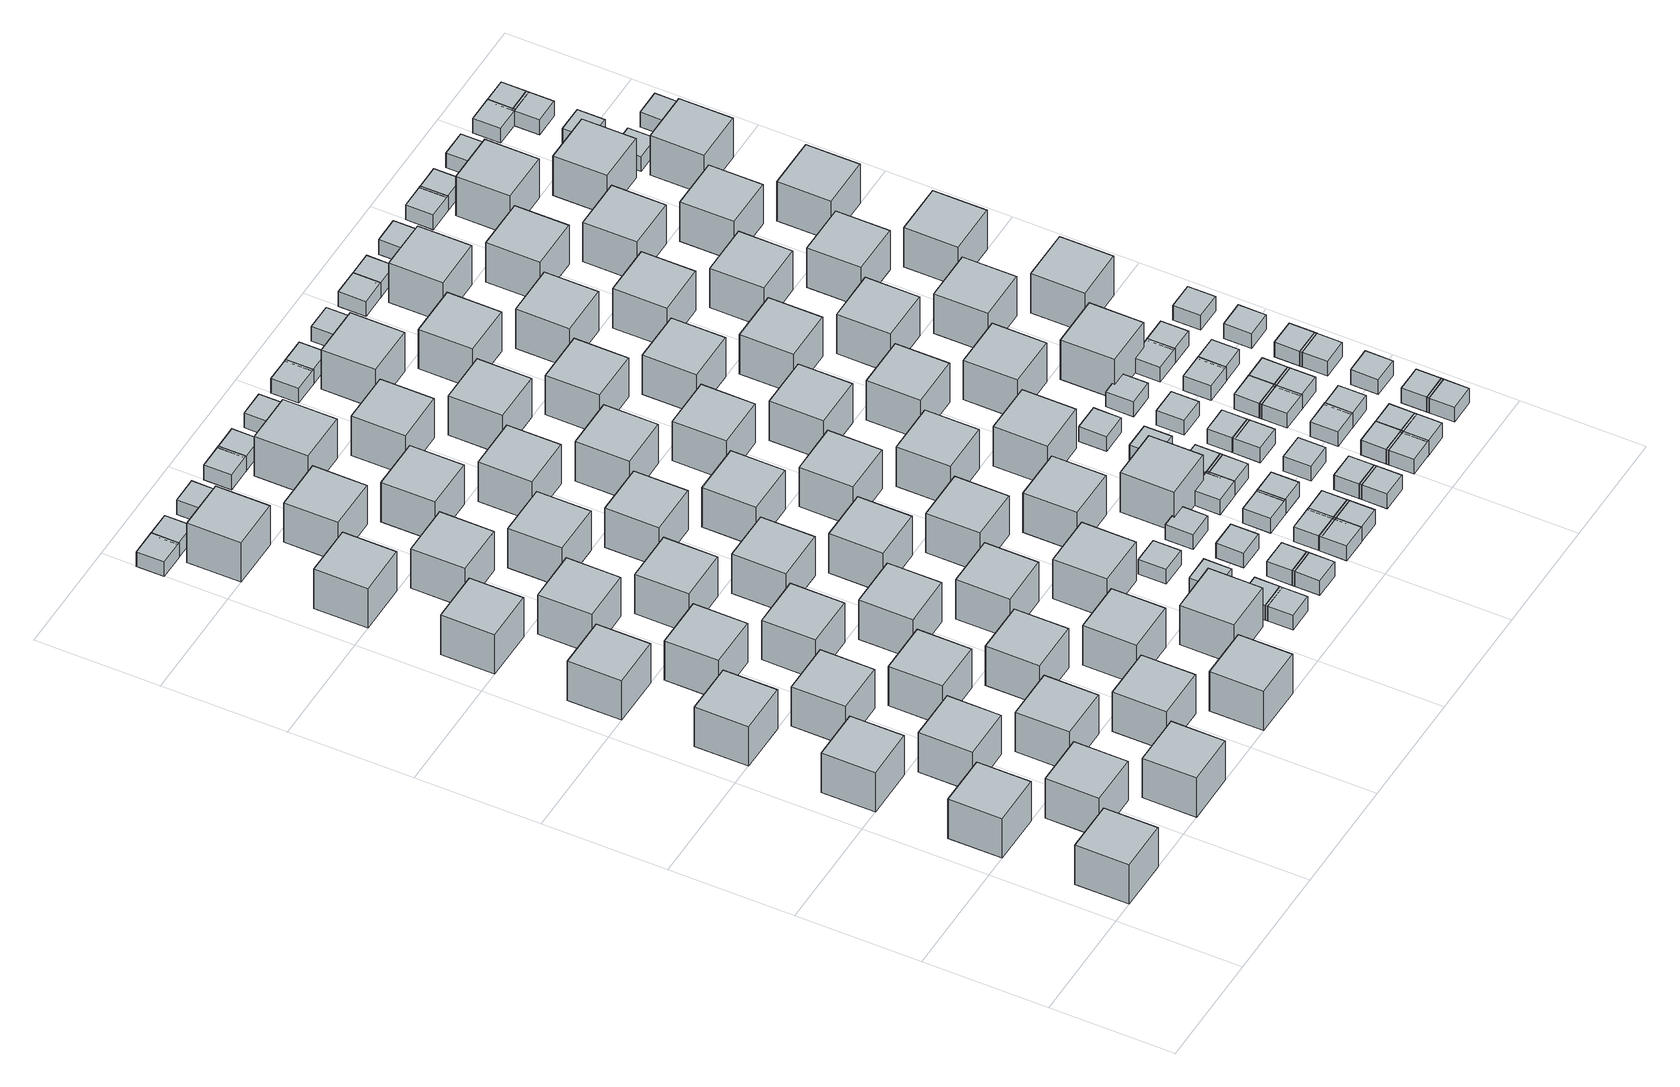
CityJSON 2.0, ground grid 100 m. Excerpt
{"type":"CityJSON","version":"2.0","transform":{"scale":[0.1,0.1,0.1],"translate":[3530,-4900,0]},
"CityObjects":{
"object1":{"type":"GenericCityObject","geometry":[{"type":"Solid","lod":"1","boundaries":[[[[0,1,2,3]],[[4,5,1,0]],[[5,6,2,1]],[[6,7,3,2]],[[7,4,0,3]],[[7,6,5,4]]]]}]},
"object2":{"type":"GenericCityObject","geometry":[{"type":"Solid","lod":"1","boundaries":[[[[8,9,10,11]],[[12,13,9,8]],[[13,14,10,9]],[[14,15,11,10]],[[15,12,8,11]],[[15,14,13,12]]]]}]},
"object3":{"type":"GenericCityObject","geometry":[{"type":"Solid","lod":"1","boundaries":[[[[16,17,18,19]],[[20,21,17,16]],[[21,22,18,17]],[[22,23,19,18]],[[23,20,16,19]],[[23,22,21,20]]]]}]},
"object4":{"type":"GenericCityObject","geometry":[{"type":"Solid","lod":"1","boundaries":[[[[24,25,26,27]],[[28,29,25,24]],[[29,30,26,25]],[[30,31,27,26]],[[31,28,24,27]],[[31,30,29,28]]]]}]},
"object5":{"type":"GenericCityObject","geometry":[{"type":"Solid","lod":"1","boundaries":[[[[32,33,34,35]],[[36,37,33,32]],[[37,38,34,33]],[[38,39,35,34]],[[39,36,32,35]],[[39,38,37,36]]]]}]},
"object6":{"type":"GenericCityObject","geometry":[{"type":"Solid","lod":"1","boundaries":[[[[40,41,42,43]],[[44,45,41,40]],[[45,46,42,41]],[[46,47,43,42]],[[47,44,40,43]],[[47,46,45,44]]]]}]},
"object7":{"type":"GenericCityObject","geometry":[{"type":"Solid","lod":"1","boundaries":[[[[48,49,50,51]],[[52,53,49,48]],[[53,54,50,49]],[[54,55,51,50]],[[55,52,48,51]],[[55,54,53,52]]]]}]},
"object8":{"type":"GenericCityObject","geometry":[{"type":"Solid","lod":"1","boundaries":[[[[56,57,58,59]],[[60,61,57,56]],[[61,62,58,57]],[[62,63,59,58]],[[63,60,56,59]],[[63,62,61,60]]]]}]},
"object9":{"type":"GenericCityObject","geometry":[{"type":"Solid","lod":"1","boundaries":[[[[64,65,66,67]],[[68,69,65,64]],[[69,70,66,65]],[[70,71,67,66]],[[71,68,64,67]],[[71,70,69,68]]]]}]},
"object10":{"type":"GenericCityObject","geometry":[{"type":"Solid","lod":"1","boundaries":[[[[72,73,74,75]],[[76,77,73,72]],[[77,78,74,73]],[[78,79,75,74]],[[79,76,72,75]],[[79,78,77,76]]]]}]},
"object11":{"type":"GenericCityObject","geometry":[{"type":"Solid","lod":"1","boundaries":[[[[80,81,82,83]],[[84,85,81,80]],[[85,86,82,81]],[[86,87,83,82]],[[87,84,80,83]],[[87,86,85,84]]]]}]},
"object12":{"type":"GenericCityObject","geometry":[{"type":"Solid","lod":"1","boundaries":[[[[88,89,90,91]],[[92,93,89,88]],[[93,94,90,89]],[[94,95,91,90]],[[95,92,88,91]],[[95,94,93,92]]]]}]},
"object13":{"type":"GenericCityObject","geometry":[{"type":"Solid","lod":"1","boundaries":[[[[96,97,98,99]],[[100,101,97,96]],[[101,102,98,97]],[[102,103,99,98]],[[103,100,96,99]],[[103,102,101,100]]]]}]},
"object14":{"type":"GenericCityObject","geometry":[{"type":"Solid","lod":"1","boundaries":[[[[104,105,106,107]],[[108,109,105,104]],[[109,110,106,105]],[[110,111,107,106]],[[111,108,104,107]],[[111,110,109,108]]]]}]},
"object15":{"type":"GenericCityObject","geometry":[{"type":"Solid","lod":"1","boundaries":[[[[112,113,114,115]],[[116,117,113,112]],[[117,118,114,113]],[[118,119,115,114]],[[119,116,112,115]],[[119,118,117,116]]]]}]},
"object16":{"type":"GenericCityObject","geometry":[{"type":"Solid","lod":"1","boundaries":[[[[120,121,122,123]],[[124,125,121,120]],[[125,126,122,121]],[[126,127,123,122]],[[127,124,120,123]],[[127,126,125,124]]]]}]},
"object17":{"type":"GenericCityObject","geometry":[{"type":"Solid","lod":"1","boundaries":[[[[128,129,130,131]],[[132,133,129,128]],[[133,134,130,129]],[[134,135,131,130]],[[135,132,128,131]],[[135,134,133,132]]]]}]},
"object18":{"type":"GenericCityObject","geometry":[{"type":"Solid","lod":"1","boundaries":[[[[136,137,138,139]],[[140,141,137,136]],[[141,142,138,137]],[[142,143,139,138]],[[143,140,136,139]],[[143,142,141,140]]]]}]},
"object19":{"type":"GenericCityObject","geometry":[{"type":"Solid","lod":"1","boundaries":[[[[144,145,146,147]],[[148,149,145,144]],[[149,150,146,145]],[[150,151,147,146]],[[151,148,144,147]],[[151,150,149,148]]]]}]},
"object20":{"type":"GenericCityObject","geometry":[{"type":"Solid","lod":"1","boundaries":[[[[152,153,154,155]],[[156,157,153,152]],[[157,158,154,153]],[[158,159,155,154]],[[159,156,152,155]],[[159,158,157,156]]]]}]},
"object21":{"type":"GenericCityObject","geometry":[{"type":"Solid","lod":"1","boundaries":[[[[160,161,162,163]],[[164,165,161,160]],[[165,166,162,161]],[[166,167,163,162]],[[167,164,160,163]],[[167,166,165,164]]]]}]},
"object22":{"type":"GenericCityObject","geometry":[{"type":"Solid","lod":"1","boundaries":[[[[168,169,170,171]],[[172,173,169,168]],[[173,174,170,169]],[[174,175,171,170]],[[175,172,168,171]],[[175,174,173,172]]]]}]},
"object23":{"type":"GenericCityObject","geometry":[{"type":"Solid","lod":"1","boundaries":[[[[176,177,178,179]],[[180,181,177,176]],[[181,182,178,177]],[[182,183,179,178]],[[183,180,176,179]],[[183,182,181,180]]]]}]},
"object24":{"type":"GenericCityObject","geometry":[{"type":"Solid","lod":"1","boundaries":[[[[184,185,186,187]],[[188,189,185,184]],[[189,190,186,185]],[[190,191,187,186]],[[191,188,184,187]],[[191,190,189,188]]]]}]},
"object25":{"type":"GenericCityObject","geometry":[{"type":"Solid","lod":"1","boundaries":[[[[192,193,194,195]],[[196,197,193,192]],[[197,198,194,193]],[[198,199,195,194]],[[199,196,192,195]],[[199,198,197,196]]]]}]},
"object26":{"type":"GenericCityObject","geometry":[{"type":"Solid","lod":"1","boundaries":[[[[200,201,202,203]],[[204,205,201,200]],[[205,206,202,201]],[[206,207,203,202]],[[207,204,200,203]],[[207,206,205,204]]]]}]},
"object27":{"type":"GenericCityObject","geometry":[{"type":"Solid","lod":"1","boundaries":[[[[208,209,210,211]],[[212,213,209,208]],[[213,214,210,209]],[[214,215,211,210]],[[215,212,208,211]],[[215,214,213,212]]]]}]},
"object28":{"type":"GenericCityObject","geometry":[{"type":"Solid","lod":"1","boundaries":[[[[216,217,218,219]],[[220,221,217,216]],[[221,222,218,217]],[[222,223,219,218]],[[223,220,216,219]],[[223,222,221,220]]]]}]},
"object29":{"type":"GenericCityObject","geometry":[{"type":"Solid","lod":"1","boundaries":[[[[224,225,226,227]],[[228,229,225,224]],[[229,230,226,225]],[[230,231,227,226]],[[231,228,224,227]],[[231,230,229,228]]]]}]},
"object30":{"type":"GenericCityObject","geometry":[{"type":"Solid","lod":"1","boundaries":[[[[232,233,234,235]],[[236,237,233,232]],[[237,238,234,233]],[[238,239,235,234]],[[239,236,232,235]],[[239,238,237,236]]]]}]},
"object31":{"type":"GenericCityObject","geometry":[{"type":"Solid","lod":"1","boundaries":[[[[240,241,242,243]],[[244,245,241,240]],[[245,246,242,241]],[[246,247,243,242]],[[247,244,240,243]],[[247,246,245,244]]]]}]},
"object32":{"type":"GenericCityObject","geometry":[{"type":"Solid","lod":"1","boundaries":[[[[248,249,250,251]],[[252,253,249,248]],[[253,254,250,249]],[[254,255,251,250]],[[255,252,248,251]],[[255,254,253,252]]]]}]},
"object33":{"type":"GenericCityObject","geometry":[{"type":"Solid","lod":"1","boundaries":[[[[256,257,258,259]],[[260,261,257,256]],[[261,262,258,257]],[[262,263,259,258]],[[263,260,256,259]],[[263,262,261,260]]]]}]},
"object34":{"type":"GenericCityObject","geometry":[{"type":"Solid","lod":"1","boundaries":[[[[264,265,266,267]],[[268,269,265,264]],[[269,270,266,265]],[[270,271,267,266]],[[271,268,264,267]],[[271,270,269,268]]]]}]},
"object35":{"type":"GenericCityObject","geometry":[{"type":"Solid","lod":"1","boundaries":[[[[272,273,274,275]],[[276,277,273,272]],[[277,278,274,273]],[[278,279,275,274]],[[279,276,272,275]],[[279,278,277,276]]]]}]},
"object36":{"type":"GenericCityObject","geometry":[{"type":"Solid","lod":"1","boundaries":[[[[280,281,282,283]],[[284,285,281,280]],[[285,286,282,281]],[[286,287,283,282]],[[287,284,280,283]],[[287,286,285,284]]]]}]},
"object37":{"type":"GenericCityObject","geometry":[{"type":"Solid","lod":"1","boundaries":[[[[288,289,290,291]],[[292,293,289,288]],[[293,294,290,289]],[[294,295,291,290]],[[295,292,288,291]],[[295,294,293,292]]]]}]},
"object38":{"type":"GenericCityObject","geometry":[{"type":"Solid","lod":"1","boundaries":[[[[296,297,298,299]],[[300,301,297,296]],[[301,302,298,297]],[[302,303,299,298]],[[303,300,296,299]],[[303,302,301,300]]]]}]},
"object39":{"type":"GenericCityObject","geometry":[{"type":"Solid","lod":"1","boundaries":[[[[304,305,306,307]],[[308,309,305,304]],[[309,310,306,305]],[[310,311,307,306]],[[311,308,304,307]],[[311,310,309,308]]]]}]},
"object40":{"type":"GenericCityObject","geometry":[{"type":"Solid","lod":"1","boundaries":[[[[312,313,314,315]],[[316,317,313,312]],[[317,318,314,313]],[[318,319,315,314]],[[319,316,312,315]],[[319,318,317,316]]]]}]},
"object41":{"type":"GenericCityObject","geometry":[{"type":"Solid","lod":"1","boundaries":[[[[320,321,322,323]],[[324,325,321,320]],[[325,326,322,321]],[[326,327,323,322]],[[327,324,320,323]],[[327,326,325,324]]]]}]},
"object42":{"type":"GenericCityObject","geometry":[{"type":"Solid","lod":"1","boundaries":[[[[328,329,330,331]],[[332,333,329,328]],[[333,334,330,329]],[[334,335,331,330]],[[335,332,328,331]],[[335,334,333,332]]]]}]},
"object43":{"type":"GenericCityObject","geometry":[{"type":"Solid","lod":"1","boundaries":[[[[336,337,338,339]],[[340,341,337,336]],[[341,342,338,337]],[[342,343,339,338]],[[343,340,336,339]],[[343,342,341,340]]]]}]},
"object44":{"type":"GenericCityObject","geometry":[{"type":"Solid","lod":"1","boundaries":[[[[344,345,346,347]],[[348,349,345,344]],[[349,350,346,345]],[[350,351,347,346]],[[351,348,344,347]],[[351,350,349,348]]]]}]},
"object45":{"type":"GenericCityObject","geometry":[{"type":"Solid","lod":"1","boundaries":[[[[352,353,354,355]],[[356,357,353,352]],[[357,358,354,353]],[[358,359,355,354]],[[359,356,352,355]],[[359,358,357,356]]]]}]},
"object46":{"type":"GenericCityObject","geometry":[{"type":"Solid","lod":"1","boundaries":[[[[360,361,362,363]],[[364,365,361,360]],[[365,366,362,361]],[[366,367,363,362]],[[367,364,360,363]],[[367,366,365,364]]]]}]},
"object47":{"type":"GenericCityObject","geometry":[{"type":"Solid","lod":"1","boundaries":[[[[368,369,370,371]],[[372,373,369,368]],[[373,374,370,369]],[[374,375,371,370]],[[375,372,368,371]],[[375,374,373,372]]]]}]},
"object48":{"type":"GenericCityObject","geometry":[{"type":"Solid","lod":"1","boundaries":[[[[376,377,378,379]],[[380,381,377,376]],[[381,382,378,377]],[[382,383,379,378]],[[383,380,376,379]],[[383,382,381,380]]]]}]},
"object49":{"type":"GenericCityObject","geometry":[{"type":"Solid","lod":"1","boundaries":[[[[384,385,386,387]],[[388,389,385,384]],[[389,390,386,385]],[[390,391,387,386]],[[391,388,384,387]],[[391,390,389,388]]]]}]},
"object50":{"type":"GenericCityObject","geometry":[{"type":"Solid","lod":"1","boundaries":[[[[392,393,394,395]],[[396,397,393,392]],[[397,398,394,393]],[[398,399,395,394]],[[399,396,392,395]],[[399,398,397,396]]]]}]},
"object51":{"type":"GenericCityObject","geometry":[{"type":"Solid","lod":"1","boundaries":[[[[400,401,402,403]],[[404,405,401,400]],[[405,406,402,401]],[[406,407,403,402]],[[407,404,400,403]],[[407,406,405,404]]]]}]},
"object52":{"type":"GenericCityObject","geometry":[{"type":"Solid","lod":"1","boundaries":[[[[408,409,410,411]],[[412,413,409,408]],[[413,414,410,409]],[[414,415,411,410]],[[415,412,408,411]],[[415,414,413,412]]]]}]},
"object53":{"type":"GenericCityObject","geometry":[{"type":"Solid","lod":"1","boundaries":[[[[416,417,418,419]],[[420,421,417,416]],[[421,422,418,417]],[[422,423,419,418]],[[423,420,416,419]],[[423,422,421,420]]]]}]},
"object54":{"type":"GenericCityObject","geometry":[{"type":"Solid","lod":"1","boundaries":[[[[424,425,426,427]],[[428,429,425,424]],[[429,430,426,425]],[[430,431,427,426]],[[431,428,424,427]],[[431,430,429,428]]]]}]},
"object55":{"type":"GenericCityObject","geometry":[{"type":"Solid","lod":"1","boundaries":[[[[432,433,434,435]],[[436,437,433,432]],[[437,438,434,433]],[[438,439,435,434]],[[439,436,432,435]],[[439,438,437,436]]]]}]},
"object56":{"type":"GenericCityObject","geometry":[{"type":"Solid","lod":"1","boundaries":[[[[440,441,442,443]],[[444,445,441,440]],[[445,446,442,441]],[[446,447,443,442]],[[447,444,440,443]],[[447,446,445,444]]]]}]},
"object57":{"type":"GenericCityObject","geometry":[{"type":"Solid","lod":"1","boundaries":[[[[448,449,450,451]],[[452,453,449,448]],[[453,454,450,449]],[[454,455,451,450]],[[455,452,448,451]],[[455,454,453,452]]]]}]},
"object58":{"type":"GenericCityObject","geometry":[{"type":"Solid","lod":"1","boundaries":[[[[456,457,458,459]],[[460,461,457,456]],[[461,462,458,457]],[[462,463,459,458]],[[463,460,456,459]],[[463,462,461,460]]]]}]},
"object59":{"type":"GenericCityObject","geometry":[{"type":"Solid","lod":"1","boundaries":[[[[464,465,466,467]],[[468,469,465,464]],[[469,470,466,465]],[[470,471,467,466]],[[471,468,464,467]],[[471,470,469,468]]]]}]},
"object60":{"type":"GenericCityObject","geometry":[{"type":"Solid","lod":"1","boundaries":[[[[472,473,474,475]],[[476,477,473,472]],[[477,478,474,473]],[[478,479,475,474]],[[479,476,472,475]],[[479,478,477,476]]]]}]},
"object61":{"type":"GenericCityObject","geometry":[{"type":"Solid","lod":"1","boundaries":[[[[480,481,482,483]],[[484,485,481,480]],[[485,486,482,481]],[[486,487,483,482]],[[487,484,480,483]],[[487,486,485,484]]]]}]},
"object62":{"type":"GenericCityObject","geometry":[{"type":"Solid","lod":"1","boundaries":[[[[488,489,490,491]],[[492,493,489,488]],[[493,494,490,489]],[[494,495,491,490]],[[495,492,488,491]],[[495,494,493,492]]]]}]},
"object63":{"type":"GenericCityObject","geometry":[{"type":"Solid","lod":"1","boundaries":[[[[496,497,498,499]],[[500,501,497,496]],[[501,502,498,497]],[[502,503,499,498]],[[503,500,496,499]],[[503,502,501,500]]]]}]},
"object64":{"type":"GenericCityObject","geometry":[{"type":"Solid","lod":"1","boundaries":[[[[504,505,506,507]],[[508,509,505,504]],[[509,510,506,505]],[[510,511,507,506]],[[511,508,504,507]],[[511,510,509,508]]]]}]},
"object65":{"type":"GenericCityObject","geometry":[{"type":"Solid","lod":"1","boundaries":[[[[512,513,514,515]],[[516,517,513,512]],[[517,518,514,513]],[[518,519,515,514]],[[519,516,512,515]],[[519,518,517,516]]]]}]},
"object66":{"type":"GenericCityObject","geometry":[{"type":"Solid","lod":"1","boundaries":[[[[520,521,522,523]],[[524,525,521,520]],[[525,526,522,521]],[[526,527,523,522]],[[527,524,520,523]],[[527,526,525,524]]]]}]},
"object67":{"type":"GenericCityObject","geometry":[{"type":"Solid","lod":"1","boundaries":[[[[528,529,530,531]],[[532,533,529,528]],[[533,534,530,529]],[[534,535,531,530]],[[535,532,528,531]],[[535,534,533,532]]]]}]},
"object68":{"type":"GenericCityObject","geometry":[{"type":"Solid","lod":"1","boundaries":[[[[536,537,538,539]],[[540,541,537,536]],[[541,542,538,537]],[[542,543,539,538]],[[543,540,536,539]],[[543,542,541,540]]]]}]},
"object69":{"type":"GenericCityObject","geometry":[{"type":"Solid","lod":"1","boundaries":[[[[544,545,546,547]],[[548,549,545,544]],[[549,550,546,545]],[[550,551,547,546]],[[551,548,544,547]],[[551,550,549,548]]]]}]},
"object70":{"type":"GenericCityObject","geometry":[{"type":"Solid","lod":"1","boundaries":[[[[552,553,554,555]],[[556,557,553,552]],[[557,558,554,553]],[[558,559,555,554]],[[559,556,552,555]],[[559,558,557,556]]]]}]},
"object71":{"type":"GenericCityObject","geometry":[{"type":"Solid","lod":"1","boundaries":[[[[560,561,562,563]],[[564,565,561,560]],[[565,566,562,561]],[[566,567,563,562]],[[567,564,560,563]],[[567,566,565,564]]]]}]},
"object72":{"type":"GenericCityObject","geometry":[{"type":"Solid","lod":"1","boundaries":[[[[568,569,570,571]],[[572,573,569,568]],[[573,574,570,569]],[[574,575,571,570]],[[575,572,568,571]],[[575,574,573,572]]]]}]},
"object73":{"type":"GenericCityObject","geometry":[{"type":"Solid","lod":"1","boundaries":[[[[576,577,578,579]],[[580,581,577,576]],[[581,582,578,577]],[[582,583,579,578]],[[583,580,576,579]],[[583,582,581,580]]]]}]},
"object74":{"type":"GenericCityObject","geometry":[{"type":"Solid","lod":"1","boundaries":[[[[584,585,586,587]],[[588,589,585,584]],[[589,590,586,585]],[[590,591,587,586]],[[591,588,584,587]],[[591,590,589,588]]]]}]},
"object75":{"type":"GenericCityObject","geometry":[{"type":"Solid","lod":"1","boundaries":[[[[592,593,594,595]],[[596,597,593,592]],[[597,598,594,593]],[[598,599,595,594]],[[599,596,592,595]],[[599,598,597,596]]]]}]},
"object76":{"type":"GenericCityObject","geometry":[{"type":"Solid","lod":"1","boundaries":[[[[600,601,602,603]],[[604,605,601,600]],[[605,606,602,601]],[[606,607,603,602]],[[607,604,600,603]],[[607,606,605,604]]]]}]},
"object77":{"type":"GenericCityObject","geometry":[{"type":"Solid","lod":"1","boundaries":[[[[608,609,610,611]],[[612,613,609,608]],[[613,614,610,609]],[[614,615,611,610]],[[615,612,608,611]],[[615,614,613,612]]]]}]},
"object78":{"type":"GenericCityObject","geometry":[{"type":"Solid","lod":"1","boundaries":[[[[616,617,618,619]],[[620,621,617,616]],[[621,622,618,617]],[[622,623,619,618]],[[623,620,616,619]],[[623,622,621,620]]]]}]},
"object79":{"type":"GenericCityObject","geometry":[{"type":"Solid","lod":"1","boundaries":[[[[624,625,626,627]],[[628,629,625,624]],[[629,630,626,625]],[[630,631,627,626]],[[631,628,624,627]],[[631,630,629,628]]]]}]},
"object80":{"type":"GenericCityObject","geometry":[{"type":"Solid","lod":"1","boundaries":[[[[632,633,634,635]],[[636,637,633,632]],[[637,638,634,633]],[[638,639,635,634]],[[639,636,632,635]],[[639,638,637,636]]]]}]},
"object81":{"type":"GenericCityObject","geometry":[{"type":"Solid","lod":"1","boundaries":[[[[640,641,642,643]],[[644,645,641,640]],[[645,646,642,641]],[[646,647,643,642]],[[647,644,640,643]],[[647,646,645,644]]]]}]},
"object82":{"type":"GenericCityObject","geometry":[{"type":"Solid","lod":"1","boundaries":[[[[648,649,650,651]],[[652,653,649,648]],[[653,654,650,649]],[[654,655,651,650]],[[655,652,648,651]],[[655,654,653,652]]]]}]},
"object83":{"type":"GenericCityObject","geometry":[{"type":"Solid","lod":"1","boundaries":[[[[656,657,658,659]],[[660,661,657,656]],[[661,662,658,657]],[[662,663,659,658]],[[663,660,656,659]],[[663,662,661,660]]]]}]},
"object84":{"type":"GenericCityObject","geometry":[{"type":"Solid","lod":"1","boundaries":[[[[664,665,666,667]],[[668,669,665,664]],[[669,670,666,665]],[[670,671,667,666]],[[671,668,664,667]],[[671,670,669,668]]]]}]},
"object85":{"type":"GenericCityObject","geometry":[{"type":"Solid","lod":"1","boundaries":[[[[672,673,674,675]],[[676,677,673,672]],[[677,678,674,673]],[[678,679,675,674]],[[679,676,672,675]],[[679,678,677,676]]]]}]},
"object86":{"type":"GenericCityObject","geometry":[{"type":"Solid","lod":"1","boundaries":[[[[680,681,682,683]],[[684,685,681,680]],[[685,686,682,681]],[[686,687,683,682]],[[687,684,680,683]],[[687,686,685,684]]]]}]},
"object87":{"type":"GenericCityObject","geometry":[{"type":"Solid","lod":"1","boundaries":[[[[688,689,690,691]],[[692,693,689,688]],[[693,694,690,689]],[[694,695,691,690]],[[695,692,688,691]],[[695,694,693,692]]]]}]},
"object88":{"type":"GenericCityObject","geometry":[{"type":"Solid","lod":"1","boundaries":[[[[696,697,698,699]],[[700,701,697,696]],[[701,702,698,697]],[[702,703,699,698]],[[703,700,696,699]],[[703,702,701,700]]]]}]},
"object89":{"type":"GenericCityObject","geometry":[{"type":"Solid","lod":"1","boundaries":[[[[704,705,706,707]],[[708,709,705,704]],[[709,710,706,705]],[[710,711,707,706]],[[711,708,704,707]],[[711,710,709,708]]]]}]},
"object90":{"type":"GenericCityObject","geometry":[{"type":"Solid","lod":"1","boundaries":[[[[712,713,714,715]],[[716,717,713,712]],[[717,718,714,713]],[[718,719,715,714]],[[719,716,712,715]],[[719,718,717,716]]]]}]},
"object91":{"type":"GenericCityObject","geometry":[{"type":"Solid","lod":"1","boundaries":[[[[720,721,722,723]],[[724,725,721,720]],[[725,726,722,721]],[[726,727,723,722]],[[727,724,720,723]],[[727,726,725,724]]]]}]},
"object92":{"type":"GenericCityObject","geometry":[{"type":"Solid","lod":"1","boundaries":[[[[728,729,730,731]],[[732,733,729,728]],[[733,734,730,729]],[[734,735,731,730]],[[735,732,728,731]],[[735,734,733,732]]]]}]},
"object93":{"type":"GenericCityObject","geometry":[{"type":"Solid","lod":"1","boundaries":[[[[736,737,738,739]],[[740,741,737,736]],[[741,742,738,737]],[[742,743,739,738]],[[743,740,736,739]],[[743,742,741,740]]]]}]},
"object94":{"type":"GenericCityObject","geometry":[{"type":"Solid","lod":"1","boundaries":[[[[744,745,746,747]],[[748,749,745,744]],[[749,750,746,745]],[[750,751,747,746]],[[751,748,744,747]],[[751,750,749,748]]]]}]},
"object95":{"type":"GenericCityObject","geometry":[{"type":"Solid","lod":"1","boundaries":[[[[752,753,754,755]],[[756,757,753,752]],[[757,758,754,753]],[[758,759,755,754]],[[759,756,752,755]],[[759,758,757,756]]]]}]},
"object96":{"type":"GenericCityObject","geometry":[{"type":"Solid","lod":"1","boundaries":[[[[760,761,762,763]],[[764,765,761,760]],[[765,766,762,761]],[[766,767,763,762]],[[767,764,760,763]],[[767,766,765,764]]]]}]},
"object97":{"type":"GenericCityObject","geometry":[{"type":"Solid","lod":"1","boundaries":[[[[768,769,770,771]],[[772,773,769,768]],[[773,774,770,769]],[[774,775,771,770]],[[775,772,768,771]],[[775,774,773,772]]]]}]},
"object98":{"type":"GenericCityObject","geometry":[{"type":"Solid","lod":"1","boundaries":[[[[776,777,778,779]],[[780,781,777,776]],[[781,782,778,777]],[[782,783,779,778]],[[783,780,776,779]],[[783,782,781,780]]]]}]},
"object99":{"type":"GenericCityObject","geometry":[{"type":"Solid","lod":"1","boundaries":[[[[784,785,786,787]],[[788,789,785,784]],[[789,790,786,785]],[[790,791,787,786]],[[791,788,784,787]],[[791,790,789,788]]]]}]},
"object100":{"type":"GenericCityObject","geometry":[{"type":"Solid","lod":"1","boundaries":[[[[792,793,794,795]],[[796,797,793,792]],[[797,798,794,793]],[[798,799,795,794]],[[799,796,792,795]],[[799,798,797,796]]]]}]},
"object101":{"type":"GenericCityObject","geometry":[{"type":"Solid","lod":"1","boundaries":[[[[800,801,802,803]],[[804,805,801,800]],[[805,806,802,801]],[[806,807,803,802]],[[807,804,800,803]],[[807,806,805,804]]]]}]},
"object102":{"type":"GenericCityObject","geometry":[{"type":"Solid","lod":"1","boundaries":[[[[808,809,810,811]],[[812,813,809,808]],[[813,814,810,809]],[[814,815,811,810]],[[815,812,808,811]],[[815,814,813,812]]]]}]},
"object103":{"type":"GenericCityObject","geometry":[{"type":"Solid","lod":"1","boundaries":[[[[816,817,818,819]],[[820,821,817,816]],[[821,822,818,817]],[[822,823,819,818]],[[823,820,816,819]],[[823,822,821,820]]]]}]},
"object104":{"type":"GenericCityObject","geometry":[{"type":"Solid","lod":"1","boundaries":[[[[824,825,826,827]],[[828,829,825,824]],[[829,830,826,825]],[[830,831,827,826]],[[831,828,824,827]],[[831,830,829,828]]]]}]},
"object105":{"type":"GenericCityObject","geometry":[{"type":"Solid","lod":"1","boundaries":[[[[832,833,834,835]],[[836,837,833,832]],[[837,838,834,833]],[[838,839,835,834]],[[839,836,832,835]],[[839,838,837,836]]]]}]},
"object106":{"type":"GenericCityObject","geometry":[{"type":"Solid","lod":"1","boundaries":[[[[840,841,842,843]],[[844,845,841,840]],[[845,846,842,841]],[[846,847,843,842]],[[847,844,840,843]],[[847,846,845,844]]]]}]},
"object107":{"type":"GenericCityObject","geometry":[{"type":"Solid","lod":"1","boundaries":[[[[848,849,850,851]],[[852,853,849,848]],[[853,854,850,849]],[[854,855,851,850]],[[855,852,848,851]],[[855,854,853,852]]]]}]},
"object108":{"type":"GenericCityObject","geometry":[{"type":"Solid","lod":"1","boundaries":[[[[856,857,858,859]],[[860,861,857,856]],[[861,862,858,857]],[[862,863,859,858]],[[863,860,856,859]],[[863,862,861,860]]]]}]},
"object109":{"type":"GenericCityObject","geometry":[{"type":"Solid","lod":"1","boundaries":[[[[864,865,866,867]],[[868,869,865,864]],[[869,870,866,865]],[[870,871,867,866]],[[871,868,864,867]],[[871,870,869,868]]]]}]},
"object110":{"type":"GenericCityObject","geometry":[{"type":"Solid","lod":"1","boundaries":[[[[872,873,874,875]],[[876,877,873,872]],[[877,878,874,873]],[[878,879,875,874]],[[879,876,872,875]],[[879,878,877,876]]]]}]},
"object111":{"type":"GenericCityObject","geometry":[{"type":"Solid","lod":"1","boundaries":[[[[880,881,882,883]],[[884,885,881,880]],[[885,886,882,881]],[[886,887,883,882]],[[887,884,880,883]],[[887,886,885,884]]]]}]},
"object112":{"type":"GenericCityObject","geometry":[{"type":"Solid","lod":"1","boundaries":[[[[888,889,890,891]],[[892,893,889,888]],[[893,894,890,889]],[[894,895,891,890]],[[895,892,888,891]],[[895,894,893,892]]]]}]},
"object113":{"type":"GenericCityObject","geometry":[{"type":"Solid","lod":"1","boundaries":[[[[896,897,898,899]],[[900,901,897,896]],[[901,902,898,897]],[[902,903,899,898]],[[903,900,896,899]],[[903,902,901,900]]]]}]},
"object114":{"type":"GenericCityObject","geometry":[{"type":"Solid","lod":"1","boundaries":[[[[904,905,906,907]],[[908,909,905,904]],[[909,910,906,905]],[[910,911,907,906]],[[911,908,904,907]],[[911,910,909,908]]]]}]},
"object115":{"type":"GenericCityObject","geometry":[{"type":"Solid","lod":"1","boundaries":[[[[912,913,914,915]],[[916,917,913,912]],[[917,918,914,913]],[[918,919,915,914]],[[919,916,912,915]],[[919,918,917,916]]]]}]},
"object116":{"type":"GenericCityObject","geometry":[{"type":"Solid","lod":"1","boundaries":[[[[920,921,922,923]],[[924,925,921,920]],[[925,926,922,921]],[[926,927,923,922]],[[927,924,920,923]],[[927,926,925,924]]]]}]},
"object117":{"type":"GenericCityObject","geometry":[{"type":"Solid","lod":"1","boundaries":[[[[928,929,930,931]],[[932,933,929,928]],[[933,934,930,929]],[[934,935,931,930]],[[935,932,928,931]],[[935,934,933,932]]]]}]},
"object118":{"type":"GenericCityObject","geometry":[{"type":"Solid","lod":"1","boundaries":[[[[936,937,938,939]],[[940,941,937,936]],[[941,942,938,937]],[[942,943,939,938]],[[943,940,936,939]],[[943,942,941,940]]]]}]},
"object119":{"type":"GenericCityObject","geometry":[{"type":"Solid","lod":"1","boundaries":[[[[944,945,946,947]],[[948,949,945,944]],[[949,950,946,945]],[[950,951,947,946]],[[951,948,944,947]],[[951,950,949,948]]]]}]},
"object120":{"type":"GenericCityObject","geometry":[{"type":"Solid","lod":"1","boundaries":[[[[952,953,954,955]],[[956,957,953,952]],[[957,958,954,953]],[[958,959,955,954]],[[959,956,952,955]],[[959,958,957,956]]]]}]},
"object121":{"type":"GenericCityObject","geometry":[{"type":"Solid","lod":"1","boundaries":[[[[960,961,962,963]],[[964,965,961,960]],[[965,966,962,961]],[[966,967,963,962]],[[967,964,960,963]],[[967,966,965,964]]]]}]},
"object122":{"type":"GenericCityObject","geometry":[{"type":"Solid","lod":"1","boundaries":[[[[968,969,970,971]],[[972,973,969,968]],[[973,974,970,969]],[[974,975,971,970]],[[975,972,968,971]],[[975,974,973,972]]]]}]},
"object123":{"type":"GenericCityObject","geometry":[{"type":"Solid","lod":"1","boundaries":[[[[976,977,978,979]],[[980,981,977,976]],[[981,982,978,977]],[[982,983,979,978]],[[983,980,976,979]],[[983,982,981,980]]]]}]},
"object124":{"type":"GenericCityObject","geometry":[{"type":"Solid","lod":"1","boundaries":[[[[984,985,986,987]],[[988,989,985,984]],[[989,990,986,985]],[[990,991,987,986]],[[991,988,984,987]],[[991,990,989,988]]]]}]},
"object125":{"type":"GenericCityObject","geometry":[{"type":"Solid","lod":"1","boundaries":[[[[992,993,994,995]],[[996,997,993,992]],[[997,998,994,993]],[[998,999,995,994]],[[999,996,992,995]],[[999,998,997,996]]]]}]},
"object126":{"type":"GenericCityObject","geometry":[{"type":"Solid","lod":"1","boundaries":[[[[1000,1001,1002,1003]],[[1004,1005,1001,1000]],[[1005,1006,1002,1001]],[[1006,1007,1003,1002]],[[1007,1004,1000,1003]],[[1007,1006,1005,1004]]]]}]},
"object127":{"type":"GenericCityObject","geometry":[{"type":"Solid","lod":"1","boundaries":[[[[1008,1009,1010,1011]],[[1012,1013,1009,1008]],[[1013,1014,1010,1009]],[[1014,1015,1011,1010]],[[1015,1012,1008,1011]],[[1015,1014,1013,1012]]]]}]},
"object128":{"type":"GenericCityObject","geometry":[{"type":"Solid","lod":"1","boundaries":[[[[1016,1017,1018,1019]],[[1020,1021,1017,1016]],[[1021,1022,1018,1017]],[[1022,1023,1019,1018]],[[1023,1020,1016,1019]],[[1023,1022,1021,1020]]]]}]},
"object129":{"type":"GenericCityObject","geometry":[{"type":"Solid","lod":"1","boundaries":[[[[1024,1025,1026,1027]],[[1028,1029,1025,1024]],[[1029,1030,1026,1025]],[[1030,1031,1027,1026]],[[1031,1028,1024,1027]],[[1031,1030,1029,1028]]]]}]},
"object130":{"type":"GenericCityObject","geometry":[{"type":"Solid","lod":"1","boundaries":[[[[1032,1033,1034,1035]],[[1036,1037,1033,1032]],[[1037,1038,1034,1033]],[[1038,1039,1035,1034]],[[1039,1036,1032,1035]],[[1039,1038,1037,1036]]]]}]},
"object131":{"type":"GenericCityObject","geometry":[{"type":"Solid","lod":"1","boundaries":[[[[1040,1041,1042,1043]],[[1044,1045,1041,1040]],[[1045,1046,1042,1041]],[[1046,1047,1043,1042]],[[1047,1044,1040,1043]],[[1047,1046,1045,1044]]]]}]},
"object132":{"type":"GenericCityObject","geometry":[{"type":"Solid","lod":"1","boundaries":[[[[1048,1049,1050,1051]],[[1052,1053,1049,1048]],[[1053,1054,1050,1049]],[[1054,1055,1051,1050]],[[1055,1052,1048,1051]],[[1055,1054,1053,1052]]]]}]},
"object133":{"type":"GenericCityObject","geometry":[{"type":"Solid","lod":"1","boundaries":[[[[1056,1057,1058,1059]],[[1060,1061,1057,1056]],[[1061,1062,1058,1057]],[[1062,1063,1059,1058]],[[1063,1060,1056,1059]],[[1063,1062,1061,1060]]]]}]},
"object134":{"type":"GenericCityObject","geometry":[{"type":"Solid","lod":"1","boundaries":[[[[1064,1065,1066,1067]],[[1068,1069,1065,1064]],[[1069,1070,1066,1065]],[[1070,1071,1067,1066]],[[1071,1068,1064,1067]],[[1071,1070,1069,1068]]]]}]},
"object135":{"type":"GenericCityObject","geometry":[{"type":"Solid","lod":"1","boundaries":[[[[1072,1073,1074,1075]],[[1076,1077,1073,1072]],[[1077,1078,1074,1073]],[[1078,1079,1075,1074]],[[1079,1076,1072,1075]],[[1079,1078,1077,1076]]]]}]},
"object136":{"type":"GenericCityObject","geometry":[{"type":"Solid","lod":"1","boundaries":[[[[1080,1081,1082,1083]],[[1084,1085,1081,1080]],[[1085,1086,1082,1081]],[[1086,1087,1083,1082]],[[1087,1084,1080,1083]],[[1087,1086,1085,1084]]]]}]},
"object137":{"type":"GenericCityObject","geometry":[{"type":"Solid","lod":"1","boundaries":[[[[1088,1089,1090,1091]],[[1092,1093,1089,1088]],[[1093,1094,1090,1089]],[[1094,1095,1091,1090]],[[1095,1092,1088,1091]],[[1095,1094,1093,1092]]]]}]},
"object138":{"type":"GenericCityObject","geometry":[{"type":"Solid","lod":"1","boundaries":[[[[1096,1097,1098,1099]],[[1100,1101,1097,1096]],[[1101,1102,1098,1097]],[[1102,1103,1099,1098]],[[1103,1100,1096,1099]],[[1103,1102,1101,1100]]]]}]},
"object139":{"type":"GenericCityObject","geometry":[{"type":"Solid","lod":"1","boundaries":[[[[1104,1105,1106,1107]],[[1108,1109,1105,1104]],[[1109,1110,1106,1105]],[[1110,1111,1107,1106]],[[1111,1108,1104,1107]],[[1111,1110,1109,1108]]]]}]}
},
"vertices":[
[200,0,0],[629,0,0],[629,429,0],[200,429,0],[200,0,375],[629,0,375],[629,429,375],[200,429,375],
[200,1000,0],[629,1000,0],[629,1429,0],[200,1429,0],[200,1000,375],[629,1000,375],[629,1429,375],[200,1429,375],
[200,2000,0],[629,2000,0],[629,2429,0],[200,2429,0],[200,2000,375],[629,2000,375],[629,2429,375],[200,2429,375],
[700,500,0],[1129,500,0],[1129,929,0],[700,929,0],[700,500,375],[1129,500,375],[1129,929,375],[700,929,375],
[200,3000,0],[629,3000,0],[629,3429,0],[200,3429,0],[200,3000,375],[629,3000,375],[629,3429,375],[200,3429,375],
[700,1500,0],[1129,1500,0],[1129,1929,0],[700,1929,0],[700,1500,375],[1129,1500,375],[1129,1929,375],[700,1929,375],
[1200,0,0],[1629,0,0],[1629,429,0],[1200,429,0],[1200,0,375],[1629,0,375],[1629,429,375],[1200,429,375],
[200,4000,0],[629,4000,0],[629,4429,0],[200,4429,0],[200,4000,375],[629,4000,375],[629,4429,375],[200,4429,375],
[700,2500,0],[1129,2500,0],[1129,2929,0],[700,2929,0],[700,2500,375],[1129,2500,375],[1129,2929,375],[700,2929,375],
[1200,1000,0],[1629,1000,0],[1629,1429,0],[1200,1429,0],[1200,1000,375],[1629,1000,375],[1629,1429,375],[1200,1429,375],
[200,5000,0],[629,5000,0],[629,5429,0],[200,5429,0],[200,5000,375],[629,5000,375],[629,5429,375],[200,5429,375],
[700,3500,0],[1129,3500,0],[1129,3929,0],[700,3929,0],[700,3500,375],[1129,3500,375],[1129,3929,375],[700,3929,375],
[1200,2000,0],[1629,2000,0],[1629,2429,0],[1200,2429,0],[1200,2000,375],[1629,2000,375],[1629,2429,375],[1200,2429,375],
[1700,500,0],[2129,500,0],[2129,929,0],[1700,929,0],[1700,500,375],[2129,500,375],[2129,929,375],[1700,929,375],
[200,6000,0],[629,6000,0],[629,6429,0],[200,6429,0],[200,6000,375],[629,6000,375],[629,6429,375],[200,6429,375],
[700,4500,0],[1129,4500,0],[1129,4929,0],[700,4929,0],[700,4500,375],[1129,4500,375],[1129,4929,375],[700,4929,375],
[1200,3000,0],[1629,3000,0],[1629,3429,0],[1200,3429,0],[1200,3000,375],[1629,3000,375],[1629,3429,375],[1200,3429,375],
[0,7500,0],[220,7500,0],[220,7720,0],[0,7720,0],[0,7500,140],[220,7500,140],[220,7720,140],[0,7720,140],
[1700,1500,0],[2129,1500,0],[2129,1929,0],[1700,1929,0],[1700,1500,375],[2129,1500,375],[2129,1929,375],[1700,1929,375],
[2200,0,0],[2629,0,0],[2629,429,0],[2200,429,0],[2200,0,375],[2629,0,375],[2629,429,375],[2200,429,375],
[200,7000,0],[629,7000,0],[629,7429,0],[200,7429,0],[200,7000,375],[629,7000,375],[629,7429,375],[200,7429,375],
[200,7500,0],[420,7500,0],[420,7720,0],[200,7720,0],[200,7500,140],[420,7500,140],[420,7720,140],[200,7720,140],
[700,5500,0],[1129,5500,0],[1129,5929,0],[700,5929,0],[700,5500,375],[1129,5500,375],[1129,5929,375],[700,5929,375],
[1200,4000,0],[1629,4000,0],[1629,4429,0],[1200,4429,0],[1200,4000,375],[1629,4000,375],[1629,4429,375],[1200,4429,375],
[1700,2500,0],[2129,2500,0],[2129,2929,0],[1700,2929,0],[1700,2500,375],[2129,2500,375],[2129,2929,375],[1700,2929,375],
[2200,1000,0],[2629,1000,0],[2629,1429,0],[2200,1429,0],[2200,1000,375],[2629,1000,375],[2629,1429,375],[2200,1429,375],
[700,6500,0],[1129,6500,0],[1129,6929,0],[700,6929,0],[700,6500,375],[1129,6500,375],[1129,6929,375],[700,6929,375],
[1200,5000,0],[1629,5000,0],[1629,5429,0],[1200,5429,0],[1200,5000,375],[1629,5000,375],[1629,5429,375],[1200,5429,375],
[600,7500,0],[820,7500,0],[820,7720,0],[600,7720,0],[600,7500,140],[820,7500,140],[820,7720,140],[600,7720,140],
[1700,3500,0],[2129,3500,0],[2129,3929,0],[1700,3929,0],[1700,3500,375],[2129,3500,375],[2129,3929,375],[1700,3929,375],
[2200,2000,0],[2629,2000,0],[2629,2429,0],[2200,2429,0],[2200,2000,375],[2629,2000,375],[2629,2429,375],[2200,2429,375],
[2700,500,0],[3129,500,0],[3129,929,0],[2700,929,0],[2700,500,375],[3129,500,375],[3129,929,375],[2700,929,375],
[1200,6000,0],[1629,6000,0],[1629,6429,0],[1200,6429,0],[1200,6000,375],[1629,6000,375],[1629,6429,375],[1200,6429,375],
[1700,4500,0],[2129,4500,0],[2129,4929,0],[1700,4929,0],[1700,4500,375],[2129,4500,375],[2129,4929,375],[1700,4929,375],
[2200,3000,0],[2629,3000,0],[2629,3429,0],[2200,3429,0],[2200,3000,375],[2629,3000,375],[2629,3429,375],[2200,3429,375],
[1000,7500,0],[1220,7500,0],[1220,7720,0],[1000,7720,0],[1000,7500,140],[1220,7500,140],[1220,7720,140],[1000,7720,140],
[2700,1500,0],[3129,1500,0],[3129,1929,0],[2700,1929,0],[2700,1500,375],[3129,1500,375],[3129,1929,375],[2700,1929,375],
[3200,300,0],[3420,300,0],[3420,520,0],[3200,520,0],[3200,300,140],[3420,300,140],[3420,520,140],[3200,520,140],
[3200,500,0],[3420,500,0],[3420,720,0],[3200,720,0],[3200,500,140],[3420,500,140],[3420,720,140],[3200,720,140],
[1200,7000,0],[1629,7000,0],[1629,7429,0],[1200,7429,0],[1200,7000,375],[1629,7000,375],[1629,7429,375],[1200,7429,375],
[1200,7500,0],[1420,7500,0],[1420,7720,0],[1200,7720,0],[1200,7500,140],[1420,7500,140],[1420,7720,140],[1200,7720,140],
[3200,900,0],[3420,900,0],[3420,1120,0],[3200,1120,0],[3200,900,140],[3420,900,140],[3420,1120,140],[3200,1120,140],
[1700,5500,0],[2129,5500,0],[2129,5929,0],[1700,5929,0],[1700,5500,375],[2129,5500,375],[2129,5929,375],[1700,5929,375],
[2200,4000,0],[2629,4000,0],[2629,4429,0],[2200,4429,0],[2200,4000,375],[2629,4000,375],[2629,4429,375],[2200,4429,375],
[2700,2500,0],[3129,2500,0],[3129,2929,0],[2700,2929,0],[2700,2500,375],[3129,2500,375],[3129,2929,375],[2700,2929,375],
[3200,1300,0],[3420,1300,0],[3420,1520,0],[3200,1520,0],[3200,1300,140],[3420,1300,140],[3420,1520,140],[3200,1520,140],
[3600,300,0],[3820,300,0],[3820,520,0],[3600,520,0],[3600,300,140],[3820,300,140],[3820,520,140],[3600,520,140],
[3600,500,0],[3820,500,0],[3820,720,0],[3600,720,0],[3600,500,140],[3820,500,140],[3820,720,140],[3600,720,140],
[1700,6500,0],[2129,6500,0],[2129,6929,0],[1700,6929,0],[1700,6500,375],[2129,6500,375],[2129,6929,375],[1700,6929,375],
[2200,5000,0],[2629,5000,0],[2629,5429,0],[2200,5429,0],[2200,5000,375],[2629,5000,375],[2629,5429,375],[2200,5429,375],
[1600,7500,0],[1820,7500,0],[1820,7720,0],[1600,7720,0],[1600,7500,140],[1820,7500,140],[1820,7720,140],[1600,7720,140],
[3600,900,0],[3820,900,0],[3820,1120,0],[3600,1120,0],[3600,900,140],[3820,900,140],[3820,1120,140],[3600,1120,140],
[2700,3500,0],[3129,3500,0],[3129,3929,0],[2700,3929,0],[2700,3500,375],[3129,3500,375],[3129,3929,375],[2700,3929,375],
[3200,2000,0],[3629,2000,0],[3629,2429,0],[3200,2429,0],[3200,2000,375],[3629,2000,375],[3629,2429,375],[3200,2429,375],
[3600,1300,0],[3820,1300,0],[3820,1520,0],[3600,1520,0],[3600,1300,140],[3820,1300,140],[3820,1520,140],[3600,1520,140],
[4000,300,0],[4220,300,0],[4220,520,0],[4000,520,0],[4000,300,140],[4220,300,140],[4220,520,140],[4000,520,140],
[2200,6000,0],[2629,6000,0],[2629,6429,0],[2200,6429,0],[2200,6000,375],[2629,6000,375],[2629,6429,375],[2200,6429,375],
[4000,500,0],[4220,500,0],[4220,720,0],[4000,720,0],[4000,500,140],[4220,500,140],[4220,720,140],[4000,720,140],
[2700,4500,0],[3129,4500,0],[3129,4929,0],[2700,4929,0],[2700,4500,375],[3129,4500,375],[3129,4929,375],[2700,4929,375],
[3200,3000,0],[3629,3000,0],[3629,3429,0],[3200,3429,0],[3200,3000,375],[3629,3000,375],[3629,3429,375],[3200,3429,375],
[2000,7500,0],[2220,7500,0],[2220,7720,0],[2000,7720,0],[2000,7500,140],[2220,7500,140],[2220,7720,140],[2000,7720,140],
[4000,900,0],[4220,900,0],[4220,1120,0],[4000,1120,0],[4000,900,140],[4220,900,140],[4220,1120,140],[4000,1120,140],
[3700,1500,0],[4129,1500,0],[4129,1929,0],[3700,1929,0],[3700,1500,375],[4129,1500,375],[4129,1929,375],[3700,1929,375],
[4200,300,0],[4420,300,0],[4420,520,0],[4200,520,0],[4200,300,140],[4420,300,140],[4420,520,140],[4200,520,140],
[4200,500,0],[4420,500,0],[4420,720,0],[4200,720,0],[4200,500,140],[4420,500,140],[4420,720,140],[4200,720,140],
[4000,1300,0],[4220,1300,0],[4220,1520,0],[4000,1520,0],[4000,1300,140],[4220,1300,140],[4220,1520,140],[4000,1520,140],
[2200,7000,0],[2629,7000,0],[2629,7429,0],[2200,7429,0],[2200,7000,375],[2629,7000,375],[2629,7429,375],[2200,7429,375],
[2200,7500,0],[2420,7500,0],[2420,7720,0],[2200,7720,0],[2200,7500,140],[2420,7500,140],[2420,7720,140],[2200,7720,140],
[4200,900,0],[4420,900,0],[4420,1120,0],[4200,1120,0],[4200,900,140],[4420,900,140],[4420,1120,140],[4200,1120,140],
[2700,5500,0],[3129,5500,0],[3129,5929,0],[2700,5929,0],[2700,5500,375],[3129,5500,375],[3129,5929,375],[2700,5929,375],
[3200,4000,0],[3629,4000,0],[3629,4429,0],[3200,4429,0],[3200,4000,375],[3629,4000,375],[3629,4429,375],[3200,4429,375],
[3700,2500,0],[4129,2500,0],[4129,2929,0],[3700,2929,0],[3700,2500,375],[4129,2500,375],[4129,2929,375],[3700,2929,375],
[4200,1300,0],[4420,1300,0],[4420,1520,0],[4200,1520,0],[4200,1300,140],[4420,1300,140],[4420,1520,140],[4200,1520,140],
[4200,1500,0],[4420,1500,0],[4420,1720,0],[4200,1720,0],[4200,1500,140],[4420,1500,140],[4420,1720,140],[4200,1720,140],
[4600,300,0],[4820,300,0],[4820,520,0],[4600,520,0],[4600,300,140],[4820,300,140],[4820,520,140],[4600,520,140],
[4600,500,0],[4820,500,0],[4820,720,0],[4600,720,0],[4600,500,140],[4820,500,140],[4820,720,140],[4600,720,140],
[4200,1900,0],[4420,1900,0],[4420,2120,0],[4200,2120,0],[4200,1900,140],[4420,1900,140],[4420,2120,140],[4200,2120,140],
[2700,6500,0],[3129,6500,0],[3129,6929,0],[2700,6929,0],[2700,6500,375],[3129,6500,375],[3129,6929,375],[2700,6929,375],
[3200,5000,0],[3629,5000,0],[3629,5429,0],[3200,5429,0],[3200,5000,375],[3629,5000,375],[3629,5429,375],[3200,5429,375],
[2600,7500,0],[2820,7500,0],[2820,7720,0],[2600,7720,0],[2600,7500,140],[2820,7500,140],[2820,7720,140],[2600,7720,140],
[4600,900,0],[4820,900,0],[4820,1120,0],[4600,1120,0],[4600,900,140],[4820,900,140],[4820,1120,140],[4600,1120,140],
[3700,3500,0],[4129,3500,0],[4129,3929,0],[3700,3929,0],[3700,3500,375],[4129,3500,375],[4129,3929,375],[3700,3929,375],
[4200,2300,0],[4420,2300,0],[4420,2520,0],[4200,2520,0],[4200,2300,140],[4420,2300,140],[4420,2520,140],[4200,2520,140],
[4600,1300,0],[4820,1300,0],[4820,1520,0],[4600,1520,0],[4600,1300,140],[4820,1300,140],[4820,1520,140],[4600,1520,140],
[4600,1500,0],[4820,1500,0],[4820,1720,0],[4600,1720,0],[4600,1500,140],[4820,1500,140],[4820,1720,140],[4600,1720,140],
[5000,300,0],[5220,300,0],[5220,520,0],[5000,520,0],[5000,300,140],[5220,300,140],[5220,520,140],[5000,520,140],
[3200,6000,0],[3629,6000,0],[3629,6429,0],[3200,6429,0],[3200,6000,375],[3629,6000,375],[3629,6429,375],[3200,6429,375],
[5000,500,0],[5220,500,0],[5220,720,0],[5000,720,0],[5000,500,140],[5220,500,140],[5220,720,140],[5000,720,140],
[4600,1900,0],[4820,1900,0],[4820,2120,0],[4600,2120,0],[4600,1900,140],[4820,1900,140],[4820,2120,140],[4600,2120,140],
[3700,4500,0],[4129,4500,0],[4129,4929,0],[3700,4929,0],[3700,4500,375],[4129,4500,375],[4129,4929,375],[3700,4929,375],
[4200,3000,0],[4629,3000,0],[4629,3429,0],[4200,3429,0],[4200,3000,375],[4629,3000,375],[4629,3429,375],[4200,3429,375],
[3000,7500,0],[3220,7500,0],[3220,7720,0],[3000,7720,0],[3000,7500,140],[3220,7500,140],[3220,7720,140],[3000,7720,140],
[5000,900,0],[5220,900,0],[5220,1120,0],[5000,1120,0],[5000,900,140],[5220,900,140],[5220,1120,140],[5000,1120,140],
[4600,2300,0],[4820,2300,0],[4820,2520,0],[4600,2520,0],[4600,2300,140],[4820,2300,140],[4820,2520,140],[4600,2520,140],
[5200,300,0],[5420,300,0],[5420,520,0],[5200,520,0],[5200,300,140],[5420,300,140],[5420,520,140],[5200,520,140],
[5200,500,0],[5420,500,0],[5420,720,0],[5200,720,0],[5200,500,140],[5420,500,140],[5420,720,140],[5200,720,140],
[5000,1300,0],[5220,1300,0],[5220,1520,0],[5000,1520,0],[5000,1300,140],[5220,1300,140],[5220,1520,140],[5000,1520,140],
[3200,7000,0],[3629,7000,0],[3629,7429,0],[3200,7429,0],[3200,7000,375],[3629,7000,375],[3629,7429,375],[3200,7429,375],
[3200,7500,0],[3420,7500,0],[3420,7720,0],[3200,7720,0],[3200,7500,140],[3420,7500,140],[3420,7720,140],[3200,7720,140],
[5000,1500,0],[5220,1500,0],[5220,1720,0],[5000,1720,0],[5000,1500,140],[5220,1500,140],[5220,1720,140],[5000,1720,140],
[5200,900,0],[5420,900,0],[5420,1120,0],[5200,1120,0],[5200,900,140],[5420,900,140],[5420,1120,140],[5200,1120,140],
[3700,5500,0],[4129,5500,0],[4129,5929,0],[3700,5929,0],[3700,5500,375],[4129,5500,375],[4129,5929,375],[3700,5929,375],
[4200,4000,0],[4629,4000,0],[4629,4429,0],[4200,4429,0],[4200,4000,375],[4629,4000,375],[4629,4429,375],[4200,4429,375],
[5000,1900,0],[5220,1900,0],[5220,2120,0],[5000,2120,0],[5000,1900,140],[5220,1900,140],[5220,2120,140],[5000,2120,140],
[4700,2500,0],[5129,2500,0],[5129,2929,0],[4700,2929,0],[4700,2500,375],[5129,2500,375],[5129,2929,375],[4700,2929,375],
[5200,1300,0],[5420,1300,0],[5420,1520,0],[5200,1520,0],[5200,1300,140],[5420,1300,140],[5420,1520,140],[5200,1520,140],
[5200,1500,0],[5420,1500,0],[5420,1720,0],[5200,1720,0],[5200,1500,140],[5420,1500,140],[5420,1720,140],[5200,1720,140],
[5000,2300,0],[5220,2300,0],[5220,2520,0],[5000,2520,0],[5000,2300,140],[5220,2300,140],[5220,2520,140],[5000,2520,140],
[5600,300,0],[5820,300,0],[5820,520,0],[5600,520,0],[5600,300,140],[5820,300,140],[5820,520,140],[5600,520,140],
[5600,500,0],[5820,500,0],[5820,720,0],[5600,720,0],[5600,500,140],[5820,500,140],[5820,720,140],[5600,720,140],
[5200,1900,0],[5420,1900,0],[5420,2120,0],[5200,2120,0],[5200,1900,140],[5420,1900,140],[5420,2120,140],[5200,2120,140],
[3700,6500,0],[4129,6500,0],[4129,6929,0],[3700,6929,0],[3700,6500,375],[4129,6500,375],[4129,6929,375],[3700,6929,375],
[4200,5000,0],[4629,5000,0],[4629,5429,0],[4200,5429,0],[4200,5000,375],[4629,5000,375],[4629,5429,375],[4200,5429,375],
[3600,7500,0],[3820,7500,0],[3820,7720,0],[3600,7720,0],[3600,7500,140],[3820,7500,140],[3820,7720,140],[3600,7720,140],
[5600,900,0],[5820,900,0],[5820,1120,0],[5600,1120,0],[5600,900,140],[5820,900,140],[5820,1120,140],[5600,1120,140],
[4700,3500,0],[5129,3500,0],[5129,3929,0],[4700,3929,0],[4700,3500,375],[5129,3500,375],[5129,3929,375],[4700,3929,375],
[5200,2300,0],[5420,2300,0],[5420,2520,0],[5200,2520,0],[5200,2300,140],[5420,2300,140],[5420,2520,140],[5200,2520,140],
[5600,1300,0],[5820,1300,0],[5820,1520,0],[5600,1520,0],[5600,1300,140],[5820,1300,140],[5820,1520,140],[5600,1520,140],
[5600,1500,0],[5820,1500,0],[5820,1720,0],[5600,1720,0],[5600,1500,140],[5820,1500,140],[5820,1720,140],[5600,1720,140],
[4200,6000,0],[4629,6000,0],[4629,6429,0],[4200,6429,0],[4200,6000,375],[4629,6000,375],[4629,6429,375],[4200,6429,375],
[5600,1900,0],[5820,1900,0],[5820,2120,0],[5600,2120,0],[5600,1900,140],[5820,1900,140],[5820,2120,140],[5600,2120,140],
[4700,4500,0],[5129,4500,0],[5129,4929,0],[4700,4929,0],[4700,4500,375],[5129,4500,375],[5129,4929,375],[4700,4929,375],
[5200,3000,0],[5629,3000,0],[5629,3429,0],[5200,3429,0],[5200,3000,375],[5629,3000,375],[5629,3429,375],[5200,3429,375],
[4000,7500,0],[4220,7500,0],[4220,7720,0],[4000,7720,0],[4000,7500,140],[4220,7500,140],[4220,7720,140],[4000,7720,140],
[5600,2300,0],[5820,2300,0],[5820,2520,0],[5600,2520,0],[5600,2300,140],[5820,2300,140],[5820,2520,140],[5600,2520,140],
[4200,7000,0],[4629,7000,0],[4629,7429,0],[4200,7429,0],[4200,7000,375],[4629,7000,375],[4629,7429,375],[4200,7429,375],
[4200,7500,0],[4420,7500,0],[4420,7720,0],[4200,7720,0],[4200,7500,140],[4420,7500,140],[4420,7720,140],[4200,7720,140],
[4700,5500,0],[5129,5500,0],[5129,5929,0],[4700,5929,0],[4700,5500,375],[5129,5500,375],[5129,5929,375],[4700,5929,375],
[5200,4000,0],[5629,4000,0],[5629,4429,0],[5200,4429,0],[5200,4000,375],[5629,4000,375],[5629,4429,375],[5200,4429,375],
[4700,6500,0],[5129,6500,0],[5129,6929,0],[4700,6929,0],[4700,6500,375],[5129,6500,375],[5129,6929,375],[4700,6929,375],
[5200,5000,0],[5629,5000,0],[5629,5429,0],[5200,5429,0],[5200,5000,375],[5629,5000,375],[5629,5429,375],[5200,5429,375],
[4600,7500,0],[4820,7500,0],[4820,7720,0],[4600,7720,0],[4600,7500,140],[4820,7500,140],[4820,7720,140],[4600,7720,140],
[5200,6000,0],[5629,6000,0],[5629,6429,0],[5200,6429,0],[5200,6000,375],[5629,6000,375],[5629,6429,375],[5200,6429,375],
[5200,6500,0],[5420,6500,0],[5420,6720,0],[5200,6720,0],[5200,6500,140],[5420,6500,140],[5420,6720,140],[5200,6720,140],
[5000,7500,0],[5220,7500,0],[5220,7720,0],[5000,7720,0],[5000,7500,140],[5220,7500,140],[5220,7720,140],[5000,7720,140],
[5200,6900,0],[5420,6900,0],[5420,7120,0],[5200,7120,0],[5200,6900,140],[5420,6900,140],[5420,7120,140],[5200,7120,140],
[5200,7300,0],[5420,7300,0],[5420,7520,0],[5200,7520,0],[5200,7300,140],[5420,7300,140],[5420,7520,140],[5200,7520,140],
[5200,7500,0],[5420,7500,0],[5420,7720,0],[5200,7720,0],[5200,7500,140],[5420,7500,140],[5420,7720,140],[5200,7720,140],
[5600,6500,0],[5820,6500,0],[5820,6720,0],[5600,6720,0],[5600,6500,140],[5820,6500,140],[5820,6720,140],[5600,6720,140]
]}
